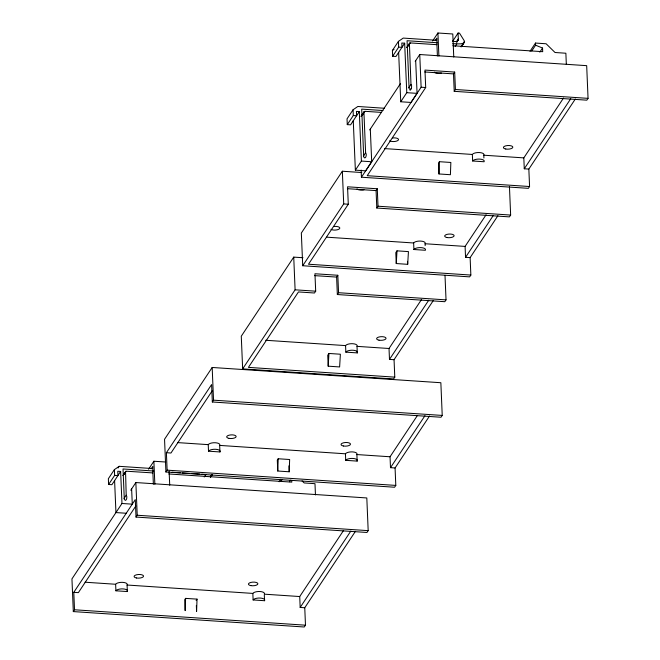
<?xml version="1.0" encoding="UTF-8"?>
<svg xmlns="http://www.w3.org/2000/svg" width="660" height="660" viewBox="0 0 660 660"><rect width="100%" height="100%" fill="white"/><g stroke="black" fill="none" stroke-linecap="round" stroke-linejoin="round"><path stroke-width="0.99" d="M185.6 598.372L185.155 610.632L184.701 599.734L185.6 598.372L197.035 599.131L196.589 611.399L196.342 605.451M277.761 471.017L278.207 458.758L289.641 459.517L289.195 471.784L277.761 471.017L277.299 460.119L278.207 458.758M438.974 173.959L439.42 161.7L450.854 162.459L450.409 174.718L438.974 173.959L438.52 163.061L439.42 161.7M328.193 366.176L328.944 353.463L340.378 354.222L339.628 366.943L328.193 366.176L327.739 355.278L328.944 353.463M396.256 263.554L397.007 250.841L408.441 251.6L407.69 264.322L396.256 263.554L395.802 252.656L397.007 250.841M382.998 110.533L361.697 109.123L363.726 156.973C365.541 160.314 367.257 154.25 365.615 152.782L363.916 112.126L365.096 111.317L381.381 112.398M435.154 40.639L436.854 38.09L436.936 44.682L410.471 42.933L409.406 43.461L410.99 84.397C412.624 85.866 410.916 91.93 409.101 88.588L407.072 40.73L437.497 42.76M456.943 42.025L458.296 39.732L458.106 33.041L459.492 33.132L464.392 41.002C465.135 45.416 455.202 43.345 452.71 43.766M152.138 468.526L119.18 466.323L114.386 469.623L108.364 478.714L108.603 484.481L111.919 484.704L120.623 471.438L117.769 471.248L117.95 475.612L114.634 475.39L108.603 484.481M384.557 108.273L357.852 106.474L353.059 109.766L347.028 118.858L347.275 124.624L350.592 124.847L359.296 111.589L356.433 111.4L356.623 115.756L353.306 115.533L347.275 124.624M392.65 56.24L398.673 47.149L401.989 47.371L401.808 43.015L404.662 43.205L395.967 56.463L392.65 56.24L392.403 50.473L398.434 41.382L403.227 38.082L436.178 40.285M118.082 467.981L119.18 466.323M361.292 115.979L364.031 111.845M123.057 475.282L126.101 471.19L152.897 472.923L152.806 466.323L151.115 468.88M361.177 116.259L364.477 111.441M406.667 47.594L409.596 43.23M123.024 475.596L125.804 471.289M361.152 116.564L363.891 112.431M407.072 47.355L409.843 43.057M123.907 474.499L125.004 472.84M362.035 115.467L364.774 111.342M407.954 46.258L410.149 42.95M362.356 115.45L363.454 113.8M124.006 498.498L126.2 495.198L125.549 471.463M120.623 471.438L121.976 503.481L71.948 578.894L73.318 611.589L304.276 627L305.481 625.185L304.755 607.744L355.426 531.341M130.762 490.223L135.853 482.551L366.811 497.954L368.181 530.648L366.976 532.471L136.018 517.06L135.283 499.62L73.788 592.333L74.522 609.774L73.318 611.589M165.916 471.974L167.129 470.159L166.394 452.719L211.612 384.549L212.338 401.989L441.02 417.244L442.225 415.429L440.855 382.726L212.173 367.471L164.546 439.279L165.916 471.974L394.597 487.237L395.802 485.413L395.068 467.973L429.544 415.998M361.796 172.532L342.342 171.229L301.339 233.038L302.717 265.741L469.648 276.87L470.852 275.055L470.126 257.614L497.929 215.696M369.732 129.938L400.422 83.663M415.206 61.38L419.752 54.524L586.682 65.662L588.052 98.356L586.847 100.171L454.22 91.328L453.486 73.887L454.69 72.072L424.966 70.084L425.692 87.524L367.216 175.692L529.576 186.524L528.841 169.084L575.347 98.975M148.574 469.227L153.871 461.241L165.767 462.025M432.622 40.986L437.918 33L452.785 33.982L453.758 57.007M302.973 257.73L293.733 257.12L241.279 336.196L242.649 368.89L393.575 378.964L394.787 377.14L394.053 359.7L433.29 300.548M363.421 156.09L365.615 152.782M408.796 87.697L410.99 84.397M370.301 129.055L371.695 161.758L365.673 170.841L355.361 170.156L361.391 161.065L359.296 111.589M415.676 60.671L417.07 93.374L411.04 102.457L400.736 101.772L406.766 92.68L404.662 43.205M410.058 90.379L411.155 88.729M135.869 505.939L78.367 592.639L73.788 592.333M212.231 390.819L170.965 453.024L166.394 452.719M136.018 517.06L137.222 515.245L135.853 482.551M212.338 401.989L213.543 400.174L212.173 367.471M302.717 265.741L343.712 203.932L342.342 171.229M529.576 186.524L528.371 188.339L361.433 177.21L421.121 87.219L419.752 54.524M452.628 41.308L458.106 33.041M509.446 186.458L510.642 215.061L509.438 216.884L376.802 208.032L378.015 206.217L377.281 188.776L347.556 186.796L348.282 204.237L308.492 264.223L470.852 275.055M456.72 41.514L458.362 39.039M456.646 42.215L458.296 39.732M455.119 46.522L456.761 44.038M242.649 368.89L295.102 289.814L293.733 257.12M462.338 44.608L463.988 42.124M460.969 46.843L463.708 42.71M461.266 46.744L464.59 41.613M461.513 46.571L464.558 41.926M376.802 208.032L376.076 190.6L377.281 188.776M445.005 275.36L446.028 299.879L444.823 301.702L337.342 294.533L338.555 292.71L337.821 275.269L314.952 273.751L315.686 291.184L314.482 293.007L298.468 291.935L248.432 367.381L394.787 377.14M454.22 91.328L455.425 89.504L454.69 72.072M337.342 294.533L336.616 277.093L337.821 275.269M204.237 476.965L205.879 474.49L201.787 474.218M210.631 476.47L211.728 474.812M210.961 476.198L212.058 474.548M210.383 477.196L212.025 474.713M210.631 477.023L212.273 474.54M530.013 51.323L535.491 43.057L546.117 43.766L555.035 52.503L565.867 53.229L566.338 64.499M531.745 50.985L535.582 45.202L535.491 43.057M539.806 52.165L542.545 48.04L535.582 45.202M196.136 600.501L197.035 599.131M279.122 481.759L280.772 479.276M280.863 481.42L281.96 479.77M289.468 481.775L290.565 480.125M394.053 359.7L389.483 359.395L389.02 348.496L421.435 299.632M389.483 359.395L428.711 300.242M470.126 257.614L465.547 257.309L465.094 246.411L486.09 214.764M528.841 169.084L524.271 168.779L523.817 157.88L563.508 98.035M465.547 257.309L493.35 215.391M524.271 168.779L570.768 98.678M395.068 467.973L390.497 467.668L390.043 456.769L417.169 415.866M304.755 607.744L300.176 607.439L299.722 596.541L343.563 530.442M390.497 467.668L424.974 415.693M300.176 607.439L350.856 531.036M458.032 40.375L456.357 41.531L452.545 41.365M392.403 50.473L394.003 49.376M452.826 45.738L542.702 51.686L542.545 48.04M424.784 71.973L453.486 73.887M421.121 87.219L425.692 87.524M455.425 89.504L588.052 98.356M406.766 92.68L417.07 93.374M384.433 148.582L472.362 154.448A5.915 2.293 -2.4 0 1 479.589 152.559A5.915 2.293 -2.4 0 1 483.796 155.215L523.817 157.88M472.634 160.99L484.069 161.749A5.915 2.293 -2.4 0 0 479.861 159.101A5.915 2.293 -2.4 0 0 472.634 160.99L472.362 154.448M361.391 161.065L371.695 161.758M347.374 188.686L376.076 190.6M343.712 203.932L348.282 204.237M378.015 206.217L510.642 215.061M326.733 237.179L413.638 242.979A5.915 2.293 -2.4 0 1 420.865 241.09A5.915 2.293 -2.4 0 1 425.073 243.746L465.094 246.411M413.911 249.521L425.345 250.28A5.915 2.293 -2.4 0 0 421.138 247.632A5.915 2.293 -2.4 0 0 413.911 249.521L413.638 242.979M314.738 275.632L336.616 277.093M295.102 289.814L315.686 291.184M338.555 292.71L446.028 299.879M265.683 340.271L345.576 345.601A5.915 2.293 -2.4 0 1 352.795 343.712A5.915 2.293 -2.4 0 1 357.01 346.36L389.02 348.496M345.576 345.601L345.848 352.143L357.283 352.902L357.01 346.36M213.543 400.174L442.225 415.429M177.647 442.604L208.238 444.642A5.915 2.293 -2.4 0 1 215.465 442.753A5.915 2.293 -2.4 0 1 219.673 445.409L345.444 453.799A5.915 2.293 -2.4 0 1 352.671 451.91A5.915 2.293 -2.4 0 1 356.878 454.558L390.043 456.769M208.238 444.642L208.519 451.184L219.953 451.943L219.673 445.409M345.444 453.799L345.724 460.334L357.159 461.101L356.878 454.558M167.129 470.159L395.802 485.413M153.714 471.017L123.024 468.971L124.311 499.389C126.126 502.73 127.842 496.666 126.2 495.198M172.128 472.238L180.312 472.791M182.35 472.923L189.511 473.401M191.557 473.534L199.741 474.078M168.787 473.971L291.811 482.122L291.736 480.298M121.976 503.481L132.28 504.166L131.629 488.911M126.258 513.257L115.945 512.572L114.593 480.529M137.222 515.245L368.181 530.648M85.049 582.219L115.64 584.257A5.915 2.293 -2.4 0 1 122.859 582.367A5.915 2.293 -2.4 0 1 127.075 585.024L252.846 593.414A5.915 2.293 -2.4 0 1 260.065 591.525A5.915 2.293 -2.4 0 1 264.28 594.173L299.722 596.541M115.64 584.257L115.912 590.799L127.347 591.558L127.075 585.024M252.846 593.414L253.118 599.948L264.553 600.715L264.313 595.106M74.522 609.774L305.481 625.185M302.09 480.917L304.153 482.938L314.985 483.681L315.455 494.951M483.796 155.215L483.912 158.012M437.918 33L438.892 56.026M436.936 44.682L437.415 55.968M425.073 243.746L425.156 245.611M398.434 41.382L398.673 47.149M398.64 52.288L400.736 101.772M407.566 261.352L407.69 264.322M361.135 170.057L361.433 177.21M353.059 109.766L353.306 115.533M353.265 120.673L355.361 170.156M288.94 465.836L289.195 471.784M169.117 471.232L169.719 485.248M153.871 461.241L154.852 484.267M152.897 472.923L153.376 484.209M114.386 469.623L114.634 475.39M115.912 590.799A5.915 2.293 -2.4 0 1 123.139 588.91A5.915 2.293 -2.4 0 1 127.347 591.558M253.118 599.948A5.915 2.293 -2.4 0 1 260.345 598.059A5.915 2.293 -2.4 0 1 264.553 600.715M208.519 451.184A5.915 2.293 -2.4 0 1 215.737 449.295A5.915 2.293 -2.4 0 1 219.953 451.943M345.724 460.334A5.915 2.293 -2.4 0 1 352.943 458.444A5.915 2.293 -2.4 0 1 357.159 461.101M345.848 352.143A5.915 2.293 -2.4 0 1 353.075 350.245A5.915 2.293 -2.4 0 1 357.283 352.902M333.82 226.52A4.736 1.832 -2.4 0 1 339.496 227.452A4.736 1.832 -2.4 0 1 337.078 229.837A4.736 1.832 -2.4 0 1 330.974 229.317M363.965 189.758A4.736 1.832 -2.4 0 1 357.019 188.9M392.535 137.989A4.736 1.832 -2.4 0 1 398.219 138.922A4.736 1.832 -2.4 0 1 395.794 141.306A4.736 1.832 -2.4 0 1 389.697 140.786M441.375 73.046A4.736 1.832 -2.4 0 1 434.437 72.188M136.471 577.987A4.736 1.832 -2.4 0 0 143.55 576.139A4.736 1.832 -2.4 0 0 136.438 574.81A4.736 1.832 -2.4 0 0 136.471 577.987M250.808 585.618A4.736 1.832 -2.4 0 0 257.887 583.762A4.736 1.832 -2.4 0 0 250.775 582.442A4.736 1.832 -2.4 0 0 250.808 585.618M229.07 438.38A4.736 1.832 -2.4 0 0 236.148 436.524A4.736 1.832 -2.4 0 0 229.036 435.196A4.736 1.832 -2.4 0 0 229.07 438.38M343.414 446.003A4.736 1.832 -2.4 0 0 350.493 444.147A4.736 1.832 -2.4 0 0 343.382 442.827A4.736 1.832 -2.4 0 0 343.414 446.003M378.98 340.172A4.736 1.832 -2.4 0 0 386.059 338.316A4.736 1.832 -2.4 0 0 378.947 336.996A4.736 1.832 -2.4 0 0 378.98 340.172M447.051 237.55A4.736 1.832 -2.4 0 0 454.13 235.694A4.736 1.832 -2.4 0 0 447.018 234.374A4.736 1.832 -2.4 0 0 447.051 237.55M505.766 149.02A4.736 1.832 -2.4 0 0 512.845 147.163A4.736 1.832 -2.4 0 0 505.733 145.844A4.736 1.832 -2.4 0 0 505.766 149.02"/></g></svg>
